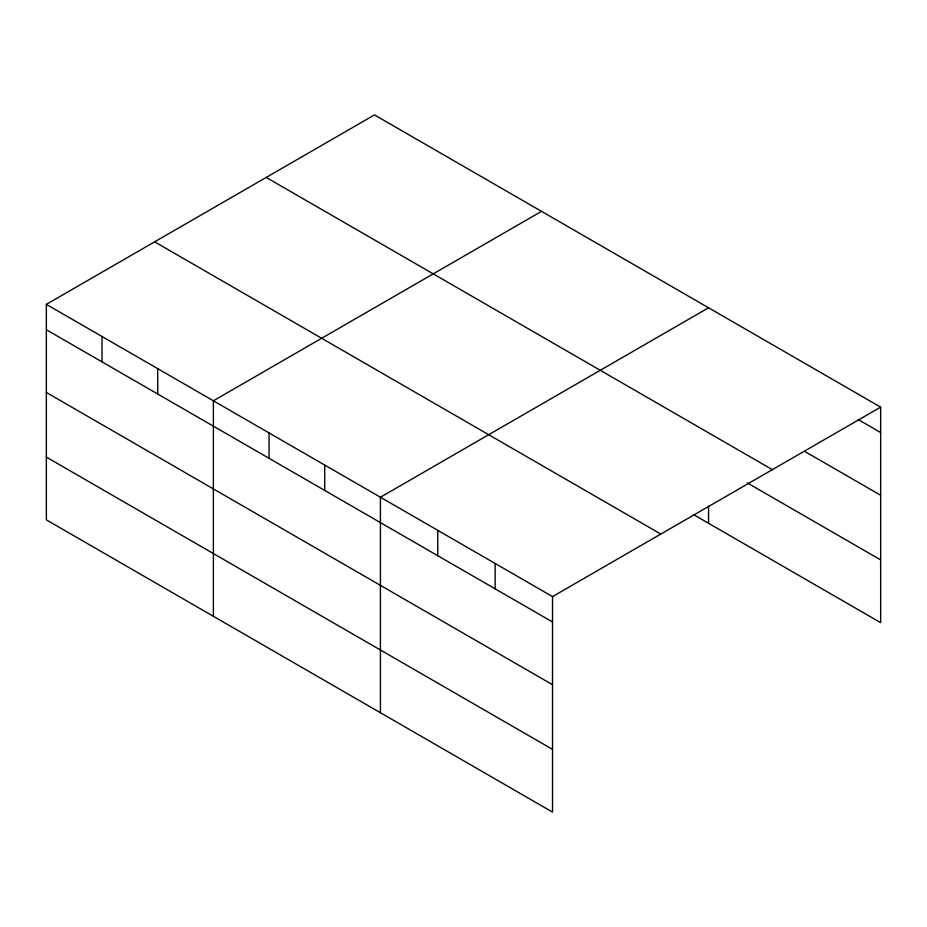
<?xml version="1.0" encoding="UTF-8"?>
<svg xmlns="http://www.w3.org/2000/svg" width="927" height="927" viewBox="0 0 927 927"><rect width="100%" height="100%" fill="white"/><g stroke="black" fill="none" stroke-linecap="round" stroke-linejoin="round"><path stroke-width="1.39" d="M552.515 684.705L552.515 596.594L46.35 304.357L46.35 519.862L552.515 812.087L552.515 684.705L46.35 392.48M693.709 514.705L880.65 622.643L880.65 407.138L374.485 114.913L46.35 304.357M541.519 211.344L213.384 400.8L213.384 616.293M708.552 307.787L380.418 497.231L380.418 712.736M552.515 596.594L880.65 407.138M858.205 419.549L880.65 432.515M804.578 451.333L880.65 495.25M266.2 177.428L772.365 469.653M747.22 482.863L880.65 559.896M154.635 241.843L660.8 534.068M46.35 329.734L552.515 621.959M46.35 457.115L552.515 749.352M708.552 506.165L708.552 523.28M495.145 563.465L495.145 588.842M437.776 530.348L437.776 555.725M324.74 465.087L324.74 490.453M269.062 432.944L269.062 458.309M157.706 368.645L157.706 394.021M102.028 336.501L102.028 361.878"/></g></svg>
